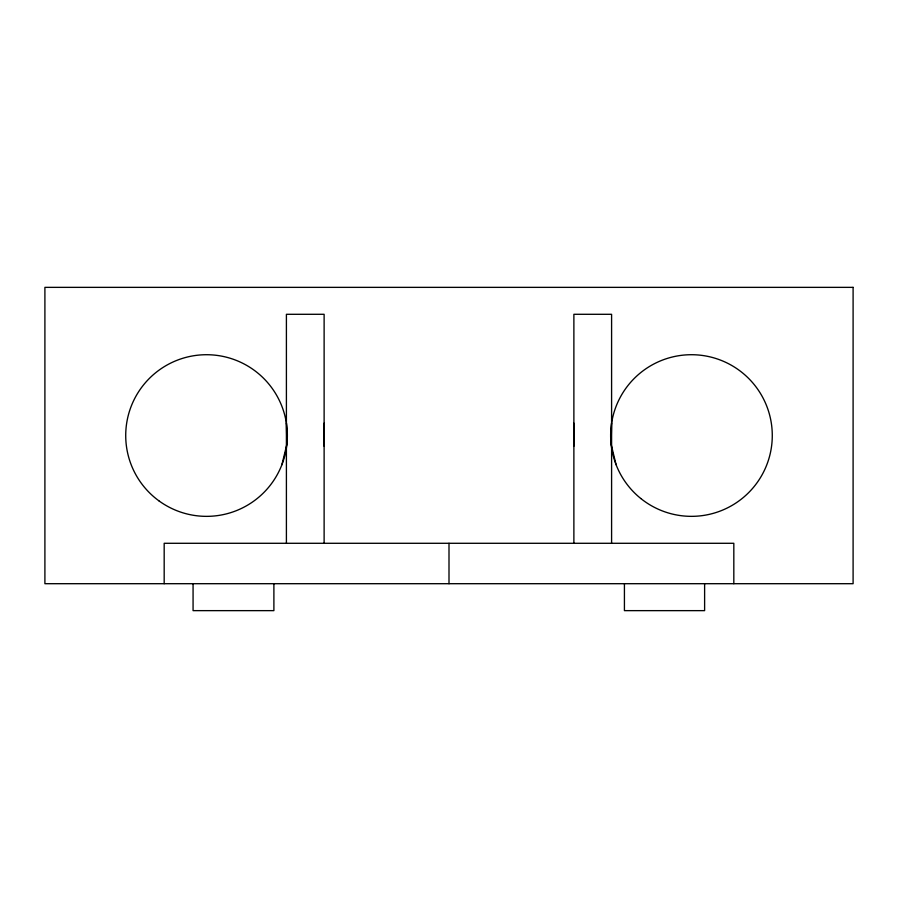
<?xml version="1.0" encoding="UTF-8"?>
<svg xmlns="http://www.w3.org/2000/svg" width="898" height="898" viewBox="0 0 898 898"><rect width="100%" height="100%" fill="white"/><g stroke="black" fill="none" stroke-linecap="round" stroke-linejoin="round"><path stroke-width="1.35" d="M193.07 583.7L193.07 610.64L273.89 610.64L273.89 583.7M624.424 583.7L624.424 610.64L704.616 610.64L704.616 583.7M573.878 423.149L573.878 446.216M611.594 423.16L611.111 444.252L616.107 464.749M281.893 464.749L286.889 444.252L286.406 423.16M324.122 446.216L324.122 423.149M733.823 583.7L733.823 543.29L164.177 543.29L164.177 583.7M611.594 543.29L611.594 314.3L573.878 314.289L573.878 543.279M449 543.29L449 583.7M324.122 543.279L324.122 314.289L286.406 314.3L286.406 543.29M853.1 287.36L44.9 287.36L44.9 583.7L853.1 583.7L853.1 287.36M158.811 500.758A80.82 80.82 0 0 0 286.889 444.252A80.82 80.82 0 0 0 173.92 361.591A80.82 80.82 0 0 0 158.811 500.758M640.813 498.513A80.82 80.82 0 0 0 771.326 447.9A80.82 80.82 0 0 0 662.241 360.177A80.82 80.82 0 0 0 640.813 498.513"/></g></svg>
